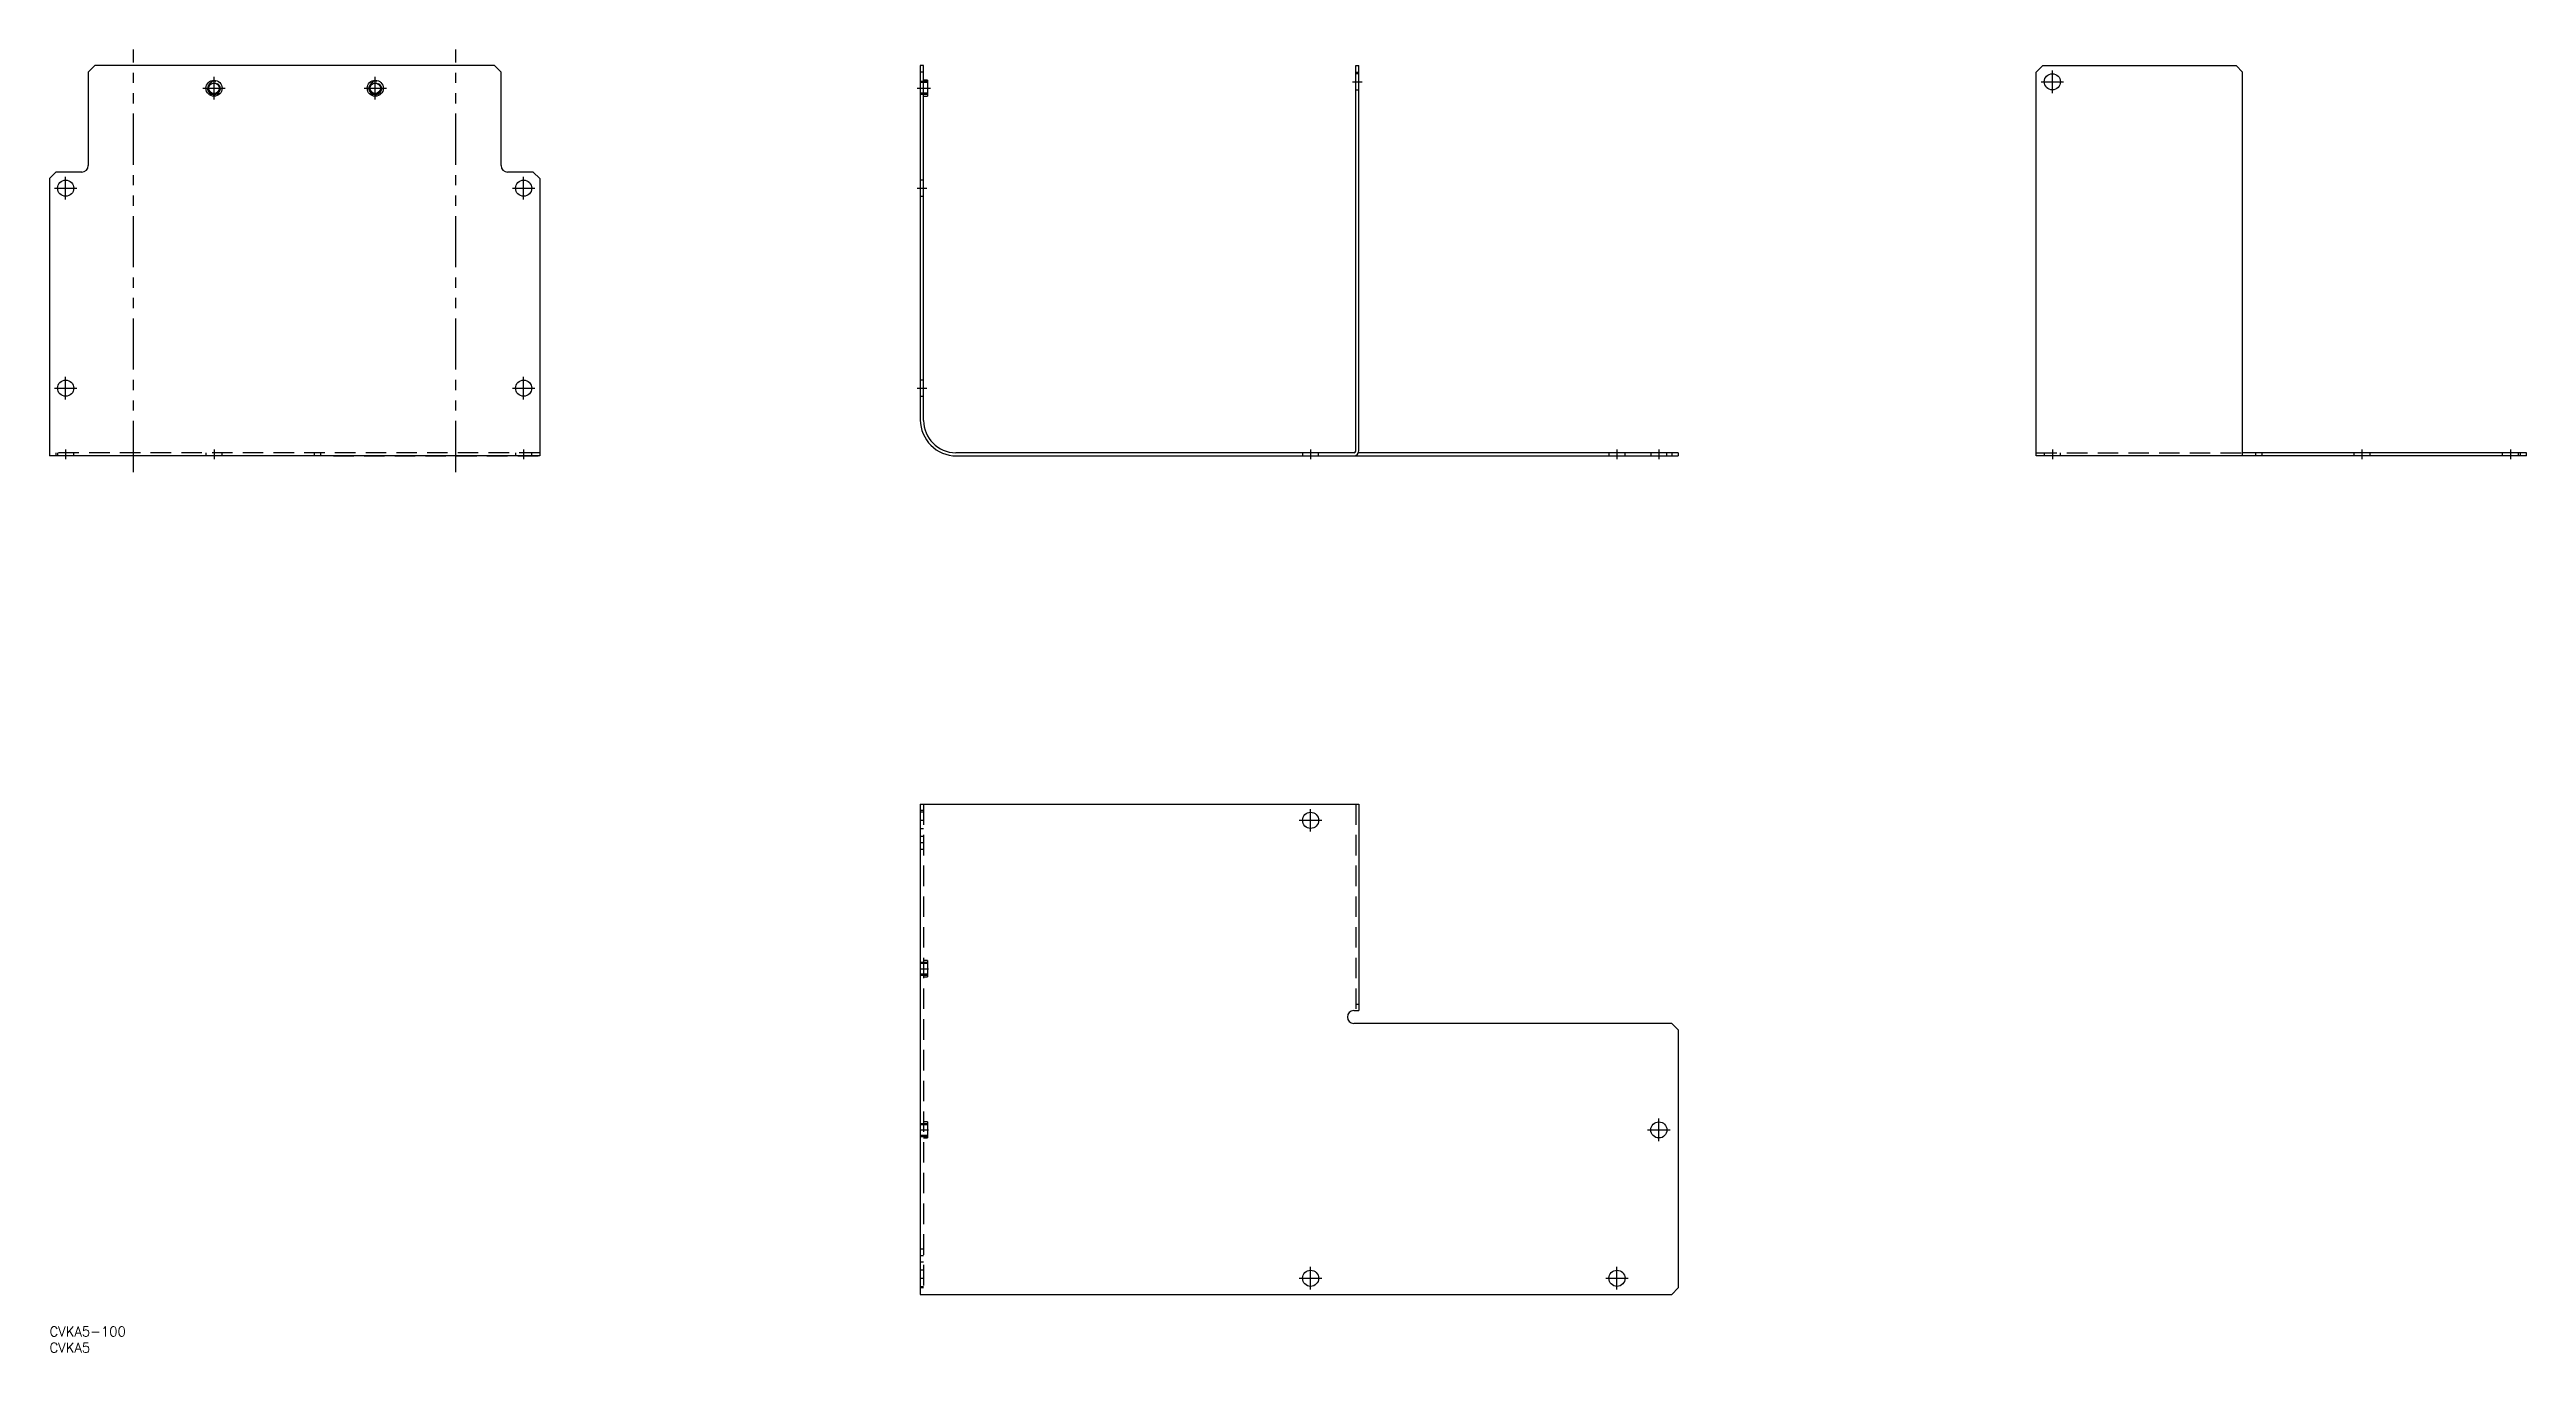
# Model space of a CAD drawing. Extents: x 0 to 768, y -8 to 396.
import ezdxf

# ---------------------------------------------------------------- set-up
doc = ezdxf.new("R2010")
doc.units = 0
doc.header["$LTSCALE"] = 0.5
for name, pattern in [('CENTER', [50.8, 31.75, -6.35, 6.35, -6.35]), ('DASHED', [19.05, 12.7, -6.35]), ('PHANTOM', [63.5, 31.75, -6.35, 6.35, -6.35, 6.35, -6.35])]:
    doc.linetypes.add(name, pattern=pattern)
for name, color, linetype in [('MSM_CENTER', 1, 'CENTER'), ('MSM_CONTINUOUS', 7, 'CONTINUOUS'), ('MSM_DASHED', 4, 'DASHED'), ('MSM_IMAGINARY', 6, 'PHANTOM'), ('MSM_NARROW', 5, 'CONTINUOUS'), ('MSM_PART_NUMBER', 7, 'CONTINUOUS')]:
    doc.layers.add(name, color=color, linetype=linetype)
doc.styles.get("Standard").update_dxf_attribs({"font": 'txt.shx', "height": 3, "bigfont": 'bigfont.shx'})

msp = doc.modelspace()

# ---------------------------------------------------------------- linework, layer by layer
at = {"layer": 'MSM_CENTER'}
for p, q in [((47.51, 384), (54.49, 384)), ((51, 380.51), (51, 387.49)), ((97.51, 384), (104.49, 384)), ((101, 380.51), (101, 387.49)), ((269, 384), (273.2, 384)), ((404, 386), (407, 386)), ((617.5, 386), (624.5, 386)), ((621, 382.5), (621, 389.5)), ((5, 349.5), (5, 356.5)), ((147, 349.5), (147, 356.5)), ((1.5, 353), (8.5, 353)), ((143.5, 353), (150.5, 353)), ((269, 353), (272, 353)), ((5, 287.5), (5, 294.5)), ((147, 287.5), (147, 294.5)), ((1.5, 291), (8.5, 291)), ((143.5, 291), (150.5, 291)), ((269, 291), (272, 291)), ((5, 272), (5, 269)), ((51, 272), (51, 269)), ((147, 272), (147, 269)), ((391, 272), (391, 269)), ((486, 272), (486, 269)), ((499, 272), (499, 269)), ((621, 272), (621, 269)), ((717, 272), (717, 269)), ((763, 272), (763, 269)), ((269.95, 157), (271.05, 157)), ((387.5, 157), (394.5, 157)), ((391, 153.5), (391, 160.5)), ((269.88, 111), (272.52, 111)), ((499, 57.5), (499, 64.5)), ((269.88, 61), (272.52, 61)), ((495.5, 61), (502.5, 61)), ((391, 11.5), (391, 18.5)), ((486, 11.5), (486, 18.5)), ((269.95, 15), (271.05, 15)), ((387.5, 15), (394.5, 15)), ((482.5, 15), (489.5, 15))]:
    msp.add_line(p, q, dxfattribs=at)
at = {"layer": 'MSM_CONTINUOUS'}
for p, q in [((14, 391), (12, 389)), ((12, 389), (12, 360)), ((138, 391), (14, 391)), ((140, 389), (138, 391)), ((140, 360), (140, 389)), ((271, 391), (270, 391)), ((270, 391), (270, 281.2)), ((271, 389), (270, 389)), ((271, 281), (271, 391)), ((272.2, 386.49), (271, 386.49)), ((272.2, 386.49), (272.2, 381.51)), ((405, 391), (406, 391)), ((405, 271.5), (405, 391)), ((405, 389), (406, 389)), ((406, 271.7), (406, 391)), ((616, 389), (618, 391)), ((616, 270), (616, 389)), ((618, 391), (678, 391)), ((678, 391), (680, 389)), ((680, 270), (680, 389)), ((271, 381.51), (272.2, 381.51)), ((2, 358), (0, 356)), ((0, 356), (0, 270)), ((10, 358), (2, 358)), ((150, 358), (142, 358)), ((152, 356), (150, 358)), ((152, 356), (152, 270)), ((152, 270), (0, 270)), ((404.5, 271), (281, 271)), ((281.2, 270), (505, 270)), ((404.4, 270.003), (404.4, 270)), ((505, 271), (405.849, 271)), ((503, 271), (503, 270)), ((505, 271), (505, 270)), ((768, 270), (616, 270)), ((768, 271), (680, 271)), ((684, 271), (684, 270)), ((686, 271), (686, 270)), ((766, 271), (766, 270)), ((768, 270), (768, 271)), ((270, 162), (406, 162)), ((270, 162), (270, 10)), ((406, 162), (406, 98)), ((404.4, 98), (406, 98)), ((503, 94), (404.4, 94)), ((505, 92), (503, 94)), ((505, 92), (505, 12)), ((270, 10), (503, 10)), ((503, 10), (505, 12))]:
    msp.add_line(p, q, dxfattribs=at)
for centre, radius in [((51, 384), 2.49), ((51, 384), 1.621), ((101, 384), 2.49), ((101, 384), 1.621), ((621, 386), 2.5), ((5, 353), 2.5), ((147, 353), 2.5), ((5, 291), 2.5), ((147, 291), 2.5), ((391, 157), 2.5), ((499, 61), 2.5), ((391, 15), 2.5), ((486, 15), 2.5)]:
    msp.add_circle(centre, radius, dxfattribs=at)
for centre, radius, start, end in [((10, 360), 2, 270, 0), ((142, 360), 2, 180, 270), ((281.2, 281.2), 11.2, 180, 270), ((281, 281), 10, 180, 270), ((404.3, 271.7), 1.7, 273.372287, 0), ((404.5, 271.5), 0.5, 270, 0), ((404.4, 96), 2, 90, 270)]:
    msp.add_arc(centre, radius, start, end, dxfattribs=at)
at = {"layer": 'MSM_DASHED'}
for p, q in [((272.2, 385.821), (270, 385.821)), ((406, 388.5), (405, 388.5)), ((270, 382.579), (272.2, 382.579)), ((405, 383.5), (406, 383.5)), ((271, 355.5), (270, 355.5)), ((270, 350.5), (271, 350.5)), ((271, 293.5), (270, 293.5)), ((270, 288.5), (271, 288.5)), ((152, 271), (0, 271)), ((2, 271), (2, 270)), ((2.5, 271), (2.5, 270)), ((7.5, 270), (7.5, 271)), ((48.5, 271), (48.5, 270)), ((53.5, 270), (53.5, 271)), ((82, 271), (82, 270)), ((84, 271), (84, 270)), ((88, 270.003), (152, 270.003)), ((144.5, 271), (144.5, 270)), ((149.5, 270), (149.5, 271)), ((388.5, 271), (388.5, 270)), ((393.5, 270), (393.5, 271)), ((483.5, 271), (483.5, 270)), ((488.5, 270), (488.5, 271)), ((496.5, 271), (496.5, 270)), ((501.5, 270), (501.5, 271)), ((616, 271), (680, 271)), ((618.5, 271), (618.5, 270)), ((623.5, 270), (623.5, 271)), ((714.5, 271), (714.5, 270)), ((719.5, 270), (719.5, 271)), ((760.5, 271), (760.5, 270)), ((765.5, 270), (765.5, 271)), ((271, 162), (271, 10)), ((405, 162), (405, 98)), ((271, 160), (270, 160)), ((271, 159.5), (270, 159.5)), ((270, 154.5), (271, 154.5)), ((271, 152), (270, 152)), ((271, 150), (270, 150)), ((271, 148), (270, 148)), ((272.2, 112.621), (270, 112.621)), ((270, 109.379), (272.2, 109.379)), ((272.2, 113.49), (271, 113.49)), ((271, 108.51), (272.2, 108.51)), ((272.2, 113.49), (272.2, 108.51)), ((405, 100), (406, 100)), ((272.2, 62.621), (270, 62.621)), ((272.2, 63.49), (271, 63.49)), ((272.2, 63.49), (272.2, 58.51)), ((270, 59.379), (272.2, 59.379)), ((271, 58.51), (272.2, 58.51)), ((271, 24), (270, 24)), ((271, 22), (270, 22)), ((271, 20), (270, 20)), ((271, 17.5), (270, 17.5)), ((270, 12.5), (271, 12.5)), ((271, 12), (270, 12))]:
    msp.add_line(p, q, dxfattribs=at)
for centre in [(51, 384), (101, 384)]:
    msp.add_circle(centre, 1.8, dxfattribs=at)
at = {"layer": 'MSM_IMAGINARY'}
for p, q in [((26, 265), (26, 396)), ((126, 265), (126, 396))]:
    msp.add_line(p, q, dxfattribs=at)
at = {"layer": 'MSM_NARROW'}
for p, q in [((270, 386.2), (272.2, 386.2)), ((270, 382.2), (272.2, 382.2)), ((270, 113), (272.2, 113)), ((270, 109), (272.2, 109)), ((270, 63), (272.2, 63)), ((270, 59), (272.2, 59))]:
    msp.add_line(p, q, dxfattribs=at)
for centre in [(51, 384), (101, 384)]:
    msp.add_arc(centre, 2, 75, 15, dxfattribs=at)

# ---------------------------------------------------------------- texts
at = {"layer": 'MSM_PART_NUMBER'}
for s, p in [('CVKA5-100', (0, -3)), ('CVKA5', (0, -8))]:
    msp.add_text(s, height=3, dxfattribs=at).set_placement(p)

doc.saveas('drawing.dxf')
